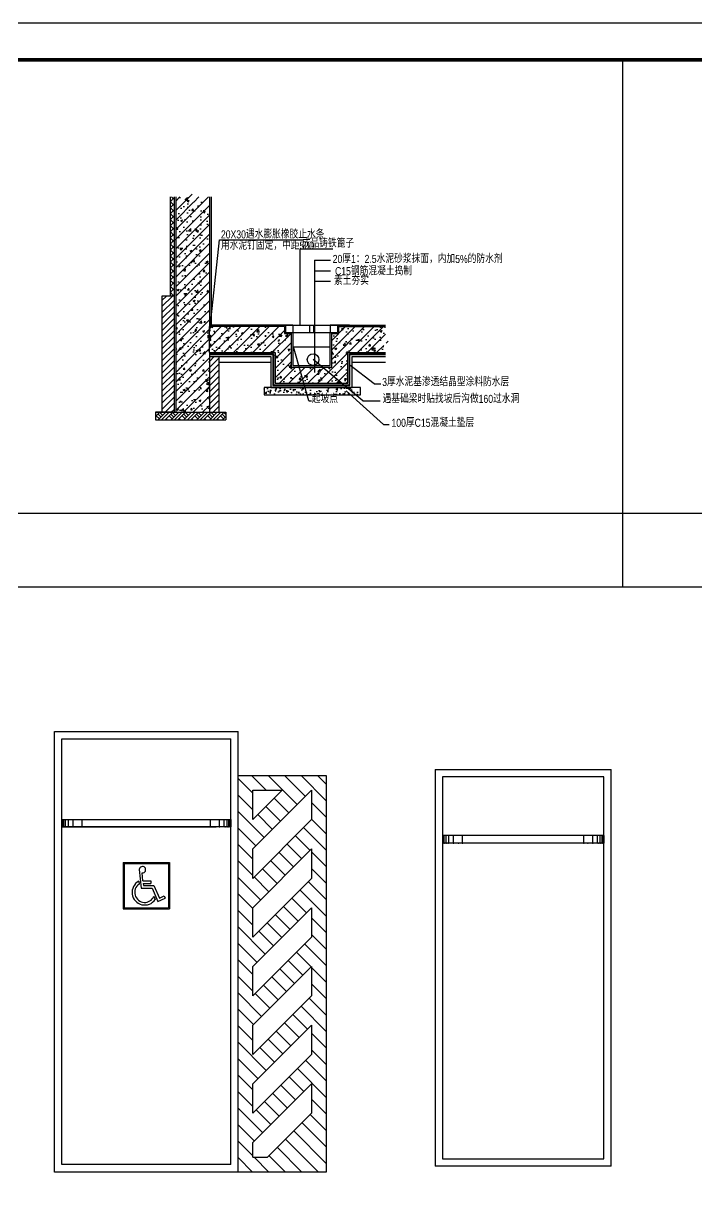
# Model space of a CAD drawing. Extents: x -737978 to 768813, y -372247 to 1140308.
# Drawn here: x -577168 to -572581, y -331723 to -323813 of the extents above; entities that cross this region are included whole.
import ezdxf

# ---------------------------------------------------------------- set-up
doc = ezdxf.new("R2010")
doc.units = 0
doc.header["$LTSCALE"] = 1000
doc.header["$MEASUREMENT"] = 0
doc.layers.get('0').update_dxf_attribs({"linetype": 'CONTINUOUS'})
for name, color, linetype in [('4', 4, 'CONTINUOUS'), ('8', 8, 'CONTINUOUS'), ('DIM_IDEN', 3, 'CONTINUOUS'), ('MEM', 4, 'CONTINUOUS'), ('PUB_TITLE', 4, 'CONTINUOUS'), ('STAIR', 2, 'CONTINUOUS'), ('TEXT', 7, 'CONTINUOUS')]:
    doc.layers.add(name, color=color, linetype=linetype)
doc.styles.add('_HZTXT', font='ros.shx', dxfattribs={"width": 0.8, "bigfont": 'hztxt.shx'})
pattern_1 = [(45, (-507484, -413643.07), (-176.776695, 176.776695), []), (50, (-507484, -413643.1), (717.2602, -62.75213), [75, -825]), (355, (-507484, -413643.1), (-138.7513, 752.1921), [60, -660]), (100.4514, (-507424.2, -413648.3), (578.5094, 689.43954), [63.7402, -701.1421]), (46.1842, (-507484, -413443.1), (1067.241, -165.519), [112.5, -1237.5]), (96.6356, (-507395.1, -413456.9), (934.6627, 974.1179), [95.6103, -1051.713]), (351.1842, (-507484, -413443.1), (934.662, 974.1186), [90, -990]), (21, (-507384, -413493.1), (596.90705, -402.6189), [75, -825]), (326, (-507384, -413493.1), (243.3153, 725.15005), [60, -660]), (71.4514, (-507334.26, -413526.6), (840.2226, 322.5305), [63.7402, -701.1421]), (37.5, (-507484, -413643.07), (12.15986, 332.89385), [0, -652, 0, -670, 0, -662.5]), (7.5, (-507484, -413643.07), (263.06954, 394.41171), [0, -382, 0, -637, 0, -252.5]), (327.5, (-507707, -413643.07), (533.82244, -22.55487), [0, -250, 0, -780, 0, -1035]), (317.5, (-507807, -413643.07), (583.18617, 100.10498), [0, -325, 0, -518, 0, -735])]

# ---------------------------------------------------------------- blocks, each defined once
blk = doc.blocks.new('A$C69FD59EC')
h = blk.add_hatch(color=256)
h.paths.add_polyline_path([(2041, 3400), (2000, 3400), (2000, 3296), (2041, 3296)])
h.paths.add_polyline_path([(2000, 3400), (1953, 3400), (1953, 3296), (2000, 3296)])
at = {"layer": '8'}
h = blk.add_hatch(dxfattribs=at)
h.set_pattern_fill('钢筋混凝土', color=256, scale=100, style=0)
h.set_pattern_definition(pattern_1)
h.paths.add_polyline_path([(750, 539), (2000, 539), (2000, 8536), (1488, 8536), (1413, 8326), (1339, 8746), (1263, 8536), (750, 8536)])
h = blk.add_hatch(dxfattribs=at)
h.set_pattern_fill('ANSI37', color=256, scale=100, style=0)
h.set_pattern_definition([(45, (-507484, -413643.07), (-112.2532, 112.2532), []), (135, (-507484, -413643.07), (-112.2532, -112.2532), [])])
h.paths.add_polyline_path([(690, 8536), (540, 8536), (540, 4853), (690, 4853)])
h = blk.add_hatch(dxfattribs=at)
h.set_pattern_fill('ANSI31', color=256, scale=100, style=0)
h.set_pattern_definition([(45, (-507484, -413643.07), (-112.2532, 112.2532), [])])
h.paths.add_polyline_path([(690, 4853), (240, 4853), (240, 539), (690, 539)])
h = blk.add_hatch(dxfattribs=at)
h.set_pattern_fill('钢筋混凝土', color=256, scale=100, style=0)
h.set_pattern_definition([(45, (-459791.96, -424980.03), (-176.7767, 176.7767), []), (50, (-459791.96, -424980.03), (717.2602, -62.75213), [75, -825]), (355, (-459792, -424980), (-138.7513, 752.1921), [60, -660]), (100.4514, (-459732.2, -424985.26), (578.5094, 689.43954), [63.7402, -701.1421]), (46.1842, (-459792, -424780), (1067.241, -165.519), [112.5, -1237.5]), (96.6356, (-459703, -424793.8), (934.6627, 974.1179), [95.6103, -1051.713]), (351.1842, (-459792, -424780), (934.662, 974.1186), [90, -990]), (21, (-459691.96, -424830.03), (596.90705, -402.6189), [75, -825]), (326, (-459692, -424830), (243.3153, 725.15005), [60, -660]), (71.4514, (-459642.2, -424863.6), (840.2226, 322.5305), [63.7402, -701.1421]), (37.5, (-459791.96, -424980.03), (12.15986, 332.89385), [0, -652, 0, -670, 0, -662.5]), (7.5, (-459791.96, -424980.03), (263.06954, 394.41171), [0, -382, 0, -637, 0, -252.5]), (327.5, (-460014.96, -424980.03), (533.82244, -22.55487), [0, -250, 0, -780, 0, -1035]), (317.5, (-460114.96, -424980.03), (583.18617, 100.10498), [0, -325, 0, -518, 0, -735])])
h.paths.add_polyline_path([(3039, 3719), (2000, 3719), (2000, 2754), (3039, 2754)])
h = blk.add_hatch(dxfattribs=at)
h.set_pattern_fill('钢筋混凝土', color=256, scale=100, style=0)
h.set_pattern_definition(pattern_1)
h.paths.add_polyline_path([(3035, 3719), (3035, 3216), (3245, 3139), (2825, 3065), (3035, 2991), (3035, 2754), (4438, 2754), (4438, 1619), (5503, 1619), (5332, 2219), (5038, 2219), (5038, 3469), (4788, 3469), (4788, 3719)])
h.paths.add_polyline_path([(6538, 2219), (5332, 2219), (5503, 1619), (7138, 1619), (7138, 2754), (8541, 2754), (8541, 2991), (8331, 3065), (8751, 3139), (8541, 3216), (8541, 3719), (6788, 3719), (6788, 3469), (6538, 3469)])
h = blk.add_hatch(dxfattribs=at)
h.set_pattern_fill('ANSI31', color=256, scale=100, style=0)
h.set_pattern_definition([(45, (-459791.96, -424980.03), (-112.2532, 112.2532), [])])
h.paths.add_polyline_path([(2000, 539), (2360, 539), (2360, 2605), (2000, 2605)])
h = blk.add_hatch(dxfattribs=at)
h.set_pattern_fill('混凝土', color=256, scale=60, style=0)
h.set_pattern_definition([(50, (-459791.96, -424980.03), (430.3561, -37.65128), [45, -495]), (355, (-459791.96, -424980.03), (-83.2508, 451.31528), [36, -396]), (100.4514, (-459756.1, -424983.17), (347.10563, 413.66373), [38.2441, -420.68527]), (46.1842, (-459791.96, -424860.03), (640.34463, -99.3114), [67.5, -742.5]), (96.6356, (-459738.6, -424868.3), (560.7976, 584.4707), [57.3662, -631.0278]), (351.1842, (-459791.96, -424860), (560.7972, 584.47116), [54, -594]), (21, (-459731.96, -424890.03), (358.14423, -241.57133), [45, -495]), (326, (-459731.96, -424890.03), (145.9892, 435.09003), [36, -396]), (71.4514, (-459702.1, -424910.16), (504.13358, 193.5183), [38.2441, -420.68527]), (37.5, (-459791.96, -424980.03), (7.295913, 199.736312), [0, -391.2, 0, -402, 0, -397.5]), (7.5, (-459791.96, -424980.03), (157.84172, 236.64703), [0, -229.2, 0, -382.2, 0, -151.5]), (327.5, (-459925.76, -424980.03), (320.29346, -13.532923), [0, -150, 0, -468, 0, -621]), (317.5, (-459985.76, -424980.03), (349.9117, 60.06299), [0, -195, 0, -310.8, 0, -441])])
h.paths.add_polyline_path([(4028, 1459), (4028, 1193), (5624, 1193), (5548, 1459)])
h.paths.add_polyline_path([(5548, 1459), (5624, 1193), (7418, 1193), (7097, 1459)])
h.paths.add_polyline_path([(7097, 1459), (7418, 1193), (7606, 1193), (7606, 1459)])
h = blk.add_hatch(dxfattribs=at)
h.set_pattern_fill('夯实土壤', color=256, scale=60, style=0)
h.set_pattern_definition([(45, (-459721.16, -424980.03), (-238.4364, 238.4364), []), (45, (-459595.16, -424980.03), (-238.4364, 238.4364), []), (45, (-459469.16, -424980.03), (-238.4364, 238.4364), []), (135, (-459721.16, -424980.03), (-238.4364, -238.4364), [159, -178.2]), (135, (-459658.16, -424917.03), (-238.4364, -238.4364), [159, -178.2]), (135, (-459595.16, -424854.03), (-238.4364, -238.4364), [159, -178.2])])
h.paths.add_polyline_path([(0, 539), (0, 255), (2613, 255), (2613, 539)])
for p, q in [((540, 8536), (540, 4853)), ((690, 8536), (690, 539)), ((750, 8536), (750, 539)), ((2000, 8536), (2000, 3719)), ((2060, 8536), (2060, 3779)), ((690, 4853), (240, 4853)), ((240, 4853), (240, 534)), ((4788, 3719), (2000, 3719)), ((2000, 2754), (2000, 3719)), ((5098, 3779), (2060, 3779)), ((4788, 3719), (4438, 3719)), ((4788, 3779), (6788, 3779)), ((4788, 3719), (4788, 3469)), ((5038, 3469), (4788, 3469)), ((4788, 3469), (5038, 3469)), ((4825, 3779), (4825, 3503)), ((4825, 3503), (6750, 3503)), ((5038, 3469), (5038, 2219)), ((5098, 3503), (5098, 2279)), ((6478, 3779), (8541, 3779)), ((6478, 2279), (6478, 3503)), ((6538, 2219), (6538, 3469)), ((6538, 3469), (6788, 3469)), ((6538, 3469), (6788, 3469)), ((6750, 3779), (6750, 3503)), ((6788, 3719), (7138, 3719)), ((6788, 3719), (6788, 3469)), ((6788, 3719), (8541, 3719)), ((2000, 2754), (2000, 539)), ((2000, 2605), (4278, 2605)), ((2360, 539), (2360, 2605)), ((4278, 2605), (4278, 1459)), ((5098, 2969), (6478, 2969)), ((7298, 1459), (7298, 2605)), ((7298, 2605), (8541, 2605)), ((5038, 2219), (6538, 2219)), ((5098, 2279), (6478, 2279)), ((4278, 1459), (7298, 1459)), ((690, 539), (0, 539)), ((0, 539), (2613, 539)), ((0, 539), (0, 255)), ((750, 539), (2000, 539)), ((2000, 539), (2360, 539)), ((2613, 539), (2613, 255)), ((0, 255), (2613, 255))]:
    blk.add_line(p, q)
for points in [[(5098, 3779), (5098, 3503)], [(5713, 3779), (5713, 3503)], [(5863, 3779), (5863, 3503)], [(7198, 3779), (6478, 3779)], [(6478, 3779), (6478, 3503)], [(2000, 2754), (4438, 2754), (4438, 1619), (7138, 1619), (7138, 2754), (8541, 2754)]]:
    blk.add_lwpolyline(points)
for points in [[(1953, 3400), (2041, 3400), (2041, 3296), (1953, 3296)], [(4028, 1193), (7606, 1193), (7606, 1459), (4028, 1459)]]:
    blk.add_lwpolyline(points, close=True)
blk.add_circle((5848, 2494), 216)
for p, q in [((2360, 2405), (4278, 2405)), ((7298, 2405), (8541, 2405))]:
    blk.add_line(p, q, dxfattribs=at)
at = {"layer": 'DIM_IDEN'}
for p, q in [((1995, 3353), (2374, 6939)), ((2374, 6939), (5480, 6939)), ((5374, 6604), (6580, 6604)), ((5374, 3779), (5374, 6604))]:
    blk.add_line(p, q, dxfattribs=at)
blk.add_circle((5788, 3779), 0, dxfattribs=at)
at = {"layer": 'MEM'}
for p, q in [((2000, 2705), (4378, 2705)), ((2000, 2685), (4358, 2685)), ((4358, 2685), (4358, 1539)), ((4378, 2705), (4378, 1559)), ((7198, 1559), (7198, 2705)), ((7198, 2705), (8541, 2705)), ((7218, 1539), (7218, 2685)), ((7218, 2685), (8541, 2685)), ((4358, 1539), (7218, 1539)), ((4378, 1559), (7198, 1559))]:
    blk.add_line(p, q, dxfattribs=at)
at = {"layer": 'TEXT'}
for p, q in [((5898, 6182, 0), (5898, 2011, 0)), ((5898, 6182, 0), (6499, 6182, 0)), ((5898, 5792, 0), (6499, 5792, 0)), ((5898, 5402, 0), (6499, 5402, 0)), ((8111, 1594, 0), (8361, 1594, 0)), ((5688, 969, 0), (5795, 969, 0)), ((7689, 969, 0), (8343, 969, 0)), ((8457, 81, 0), (8673, 81, 0))]:
    blk.add_line(p, q, dxfattribs=at)
at = {"layer": 'TEXT', "ltscale": 10}
for p, q in [((5688, 969, 0), (5119, 2969)), ((7689, 969, 0), (5848, 2494)), ((8111, 1594, 0), (7218, 2285)), ((8457, 81, 0), (7073, 1340))]:
    blk.add_line(p, q, dxfattribs=at)
at = {"layer": 'TEXT', "style": '_HZTXT', "width": 0.8}
for s, p in [('用水泥钉固定，中距500', (2428, 6577, 0)), ('20X30遇水膨胀橡胶止水条', (2428, 6992, 0)), ('成品铸铁篦子', (5427, 6656, 0)), ('20厚1：2.5水泥砂浆抹面，内加5%%%的防水剂', (6576, 6080, 0)), ('素土夯实', (6625, 5271, 0)), ('C15钢筋混凝土捣制', (6663, 5628, 0)), ('3厚水泥基渗透结晶型涂料防水层', (8412, 1513, 0)), ('起坡点', (5803, 888, 0)), ('遇基础梁时贴找坡后沟做160过水洞 ', (8428, 888, 0)), ('100厚C15混凝土垫层', (8758, 0, 0))]:
    blk.add_text(s, height=300, dxfattribs=at).set_placement(p)
blk = doc.blocks.new('A$C6C1B7C4A')
at = {"layer": '4'}
for p, q in [((0, 1260), (1260, 1260)), ((0, 1260), (0, 0)), ((30, 1230), (1230, 1230)), ((30, 1230), (30, 30)), ((439, 1069), (487, 564)), ((539, 765), (520, 980)), ((1230, 1230), (1230, 30)), ((1260, 1260), (1260, 0)), ((422, 750), (431, 671)), ((539, 765), (755, 765)), ((546, 693), (755, 693)), ((546, 693), (551, 636)), ((551, 636), (838, 636)), ((755, 765), (755, 693)), ((838, 636), (984, 292)), ((487, 564), (789, 564)), ((789, 564), (943, 203)), ((838, 340), (873, 255)), ((984, 292), (1115, 352)), ((1115, 352), (1139, 292)), ((0, 0), (1260, 0)), ((30, 30), (1230, 30)), ((943, 203), (1139, 292))]:
    blk.add_line(p, q, dxfattribs=at)
for centre, radius, start, end in [((525, 1066), 86.2, 266.814, 177.4826), ((587, 448), 345, 118.6948, 325.9345), ((587, 448), 273, 124.9803, 336.8074)]:
    blk.add_arc(centre, radius, start, end, dxfattribs=at)
blk = doc.blocks.new('A$C41514EF9')
at = {"layer": '8'}
h = blk.add_hatch(dxfattribs=at)
h.set_pattern_fill('ANSI31', color=256, scale=200, angle=-90, style=0)
h.set_pattern_definition([(315, (25001.06, 22991.2), (224.5064, 224.5064), [])])
h.paths.add_polyline_path([(7074, 1850), (9474, 1850), (9474, 12650), (7074, 12650)])
h.paths.add_polyline_path([(7474, 6650), (7474, 7450), (9074, 9050), (9074, 8250)], flags=16)
h.paths.add_polyline_path([(9074, 7450), (9074, 6650), (7474, 5050), (7474, 5850)], flags=16)
h.paths.add_polyline_path([(9074, 5850), (9074, 5050), (7474, 3450), (7474, 4250)], flags=16)
h.paths.add_polyline_path([(7474, 8250), (7474, 9050), (9074, 10650), (9074, 9850)], flags=16)
h.paths.add_polyline_path([(9074, 4250), (9074, 3450), (7874, 2250), (7474, 2250), (7474, 2650)], flags=16)
h.paths.add_polyline_path([(7474, 9850), (7474, 10650), (9074, 12250), (9074, 11450)], flags=16)
h.paths.add_polyline_path([(7474, 11450), (7474, 12250), (8274, 12250)], flags=16)
at = {"layer": '4'}
for p, q in [((2074, 1850, 0), (2074, 13850, 0)), ((2074, 13850, 0), (7074, 13850, 0)), ((2274, 13650, 0), (6874, 13650, 0)), ((2274, 2050, 0), (2274, 13650, 0)), ((6874, 2050, 0), (6874, 13650, 0)), ((7074, 1850, 0), (7074, 13850, 0)), ((7074, 12650, 0), (9474, 12650, 0)), ((9474, 12650, 0), (9474, 1850, 0)), ((7474, 12250, 0), (8274, 12250, 0)), ((8274, 12250, 0), (7474, 11450, 0)), ((9074, 12250, 0), (7474, 10650, 0)), ((7474, 11450, 0), (7474, 12250, 0)), ((9074, 12250, 0), (9074, 11450, 0)), ((2274, 11450, 0), (6874, 11450, 0)), ((2274, 11450, 0), (2274, 11250, 0)), ((2274, 11450, 0), (2274, 11250, 0)), ((6874, 11250, 0), (6874, 11450, 0)), ((6874, 11450, 0), (6874, 11250, 0)), ((9074, 11450, 0), (7474, 9850, 0)), ((2274, 11250, 0), (6474, 11250, 0)), ((6874, 11250, 0), (2274, 11250, 0)), ((7474, 9850, 0), (7474, 10650, 0)), ((9074, 10650, 0), (7474, 9050, 0)), ((9074, 10650, 0), (9074, 9850, 0)), ((9074, 9850, 0), (7474, 8250, 0)), ((7474, 8250, 0), (7474, 9050, 0)), ((9074, 9050, 0), (7474, 7450, 0)), ((9074, 9050, 0), (9074, 8250, 0)), ((9074, 8250, 0), (7474, 6650, 0)), ((7474, 6650, 0), (7474, 7450, 0)), ((9074, 7450, 0), (7474, 5850, 0)), ((9074, 7450, 0), (9074, 6650, 0)), ((9074, 6650, 0), (7474, 5050, 0)), ((7474, 5050, 0), (7474, 5850, 0)), ((9074, 5850, 0), (7474, 4250, 0)), ((9074, 5850, 0), (9074, 5050, 0)), ((9074, 5050, 0), (7474, 3450, 0)), ((7474, 3450, 0), (7474, 4250, 0)), ((9074, 4250, 0), (7474, 2650, 0)), ((9074, 4250, 0), (9074, 3450, 0)), ((9074, 3450, 0), (7874, 2250, 0)), ((7474, 2250, 0), (7474, 2650, 0)), ((7474, 2250, 0), (7874, 2250, 0)), ((6874, 2050, 0), (2274, 2050, 0)), ((9474, 1850, 0), (2074, 1850, 0))]:
    blk.add_line(p, q, dxfattribs=at)
at = {"layer": '8'}
for p, q in [((2294, 11250, 0), (2294, 11450, 0)), ((2325, 11250, 0), (2325, 11450, 0)), ((2375, 11250, 0), (2375, 11450, 0)), ((2450, 11250, 0), (2450, 11450, 0)), ((2579, 11250, 0), (2579, 11450, 0)), ((2823, 11250, 0), (2823, 11450, 0)), ((6324, 11250, 0), (6324, 11450, 0)), ((6568, 11250, 0), (6568, 11450, 0)), ((6697, 11250, 0), (6697, 11450, 0)), ((6773, 11250, 0), (6773, 11450, 0)), ((6823, 11250, 0), (6823, 11450, 0)), ((6854, 11250, 0), (6854, 11450, 0))]:
    blk.add_line(p, q, dxfattribs=at)
for p in [(2325, 11250, 0), (2375, 11250, 0), (2430, 11250, 0), (2579, 11250, 0), (2714, 11250, 0), (2823, 11250, 0), (6324, 11250, 0), (6434, 11250, 0), (6568, 11250, 0), (6718, 11250, 0), (6773, 11250, 0), (6823, 11250, 0)]:
    blk.add_point(p, dxfattribs=at)
blk.add_blockref('A$C6C1B7C4A', (3944, 9020, 0))
blk = doc.blocks.new('A$C4E3A6086')
at = {"layer": '4'}
for p, q in [((150, 12650, 0), (150, 1850, 0)), ((150, 12650, 0), (4950, 12650, 0)), ((4750, 12450, 0), (350, 12450, 0)), ((350, 12450, 0), (350, 2050, 0)), ((4750, 2050, 0), (4750, 12450, 0)), ((4950, 1850, 0), (4950, 12650, 0)), ((350, 10850, 0), (350, 10650, 0)), ((4750, 10850, 0), (350, 10850, 0)), ((4750, 10650, 0), (4750, 10850, 0)), ((4750, 10850, 0), (4750, 10650, 0)), ((4750, 10650, 0), (350, 10650, 0)), ((350, 2050, 0), (4750, 2050, 0)), ((4950, 1850, 0), (150, 1850, 0))]:
    blk.add_line(p, q, dxfattribs=at)
at = {"layer": '8'}
for p, q in [((370, 10650, 0), (370, 10850, 0)), ((401, 10650, 0), (401, 10850, 0)), ((451, 10650, 0), (451, 10850, 0)), ((527, 10650, 0), (527, 10850, 0)), ((655, 10650, 0), (655, 10850, 0)), ((900, 10650, 0), (900, 10850, 0)), ((4200, 10650, 0), (4200, 10850, 0)), ((4445, 10650, 0), (4445, 10850, 0)), ((4573, 10650, 0), (4573, 10850, 0)), ((4649, 10650, 0), (4649, 10850, 0)), ((4699, 10650, 0), (4699, 10850, 0)), ((4730, 10650, 0), (4730, 10850, 0))]:
    blk.add_line(p, q, dxfattribs=at)
for p in [(401, 10650, 0), (451, 10650, 0), (506, 10650, 0), (655, 10650, 0), (790, 10650, 0), (900, 10650, 0), (4200, 10650, 0), (4310, 10650, 0), (4445, 10650, 0), (4594, 10650, 0), (4649, 10650, 0), (4699, 10650, 0)]:
    blk.add_point(p, dxfattribs=at)

msp = doc.modelspace()

# ---------------------------------------------------------------- linework, layer by layer
at = {"layer": 'PUB_TITLE'}
msp.add_lwpolyline([(-587211.3, -338662.7), (-566186.3, -338662.7), (-566186.3, -323812.7), (-587211.3, -323812.7)], close=True, dxfattribs=at)
at = {"layer": 'PUB_TITLE', "const_width": 25}
msp.add_lwpolyline([(-586586.3, -338412.7), (-566436.3, -338412.7), (-566436.3, -324062.7), (-586586.3, -324062.7)], close=True, dxfattribs=at)
at = {"layer": 'PUB_TITLE'}
for points in [[(-573086.3, -324062.7), (-573086.3, -327650.2)], [(-586586.3, -327150.2), (-568586.6, -327150.2)], [(-586586.3, -327650.2), (-568586.6, -327650.2)]]:
    msp.add_lwpolyline(points, dxfattribs=at)
at = {"layer": 'STAIR'}
msp.add_lwpolyline([(-586586.3, -324062.7), (-568586.6, -324062.7)], dxfattribs=at)

# ---------------------------------------------------------------- block references
for name, p, xscale, yscale, zscale in [('A$C69FD59EC', (-576267.4, -326561.3), 0.1835032570572985, 0.1835032570572985, 0.1835032570572985), ('A$C41514EF9', (-577473.3, -332098.7), 0.25, 0.25, 0.25), ('A$C4E3A6086', (-574401, -332058.1), 0.25, 0.25, 0.25)]:
    msp.add_blockref(name, p, dxfattribs=dict(xscale=xscale, yscale=yscale, zscale=zscale))

doc.saveas('drawing.dxf')
